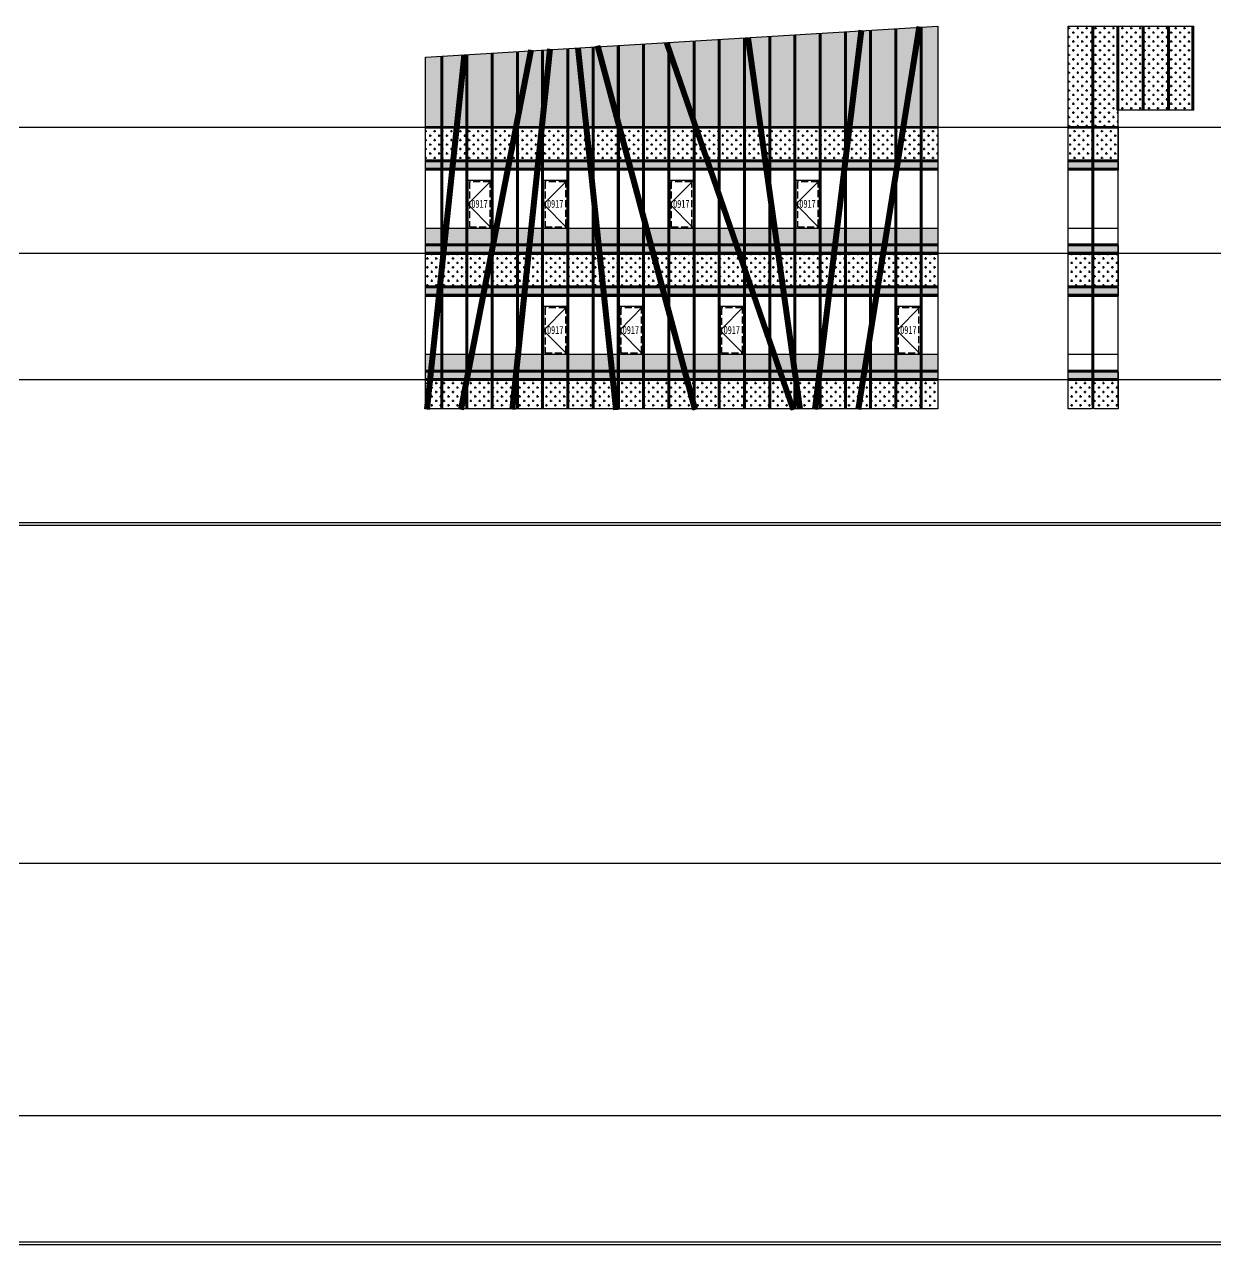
# Model space of a CAD drawing. Extents: x -483182 to 812890, y -390528 to -214858.
# Drawn here: x 110931 to 153428, y -390528 to -347006 of the extents above; entities that cross this region are included whole.
import ezdxf

# ---------------------------------------------------------------- set-up
doc = ezdxf.new("R2010")
doc.units = 0
doc.header["$LTSCALE"] = 1000
doc.header["$MEASUREMENT"] = 0
doc.linetypes.add('DASH', pattern=[0.35, 0.25, -0.1])
doc.layers.add('04-不打印_辅助线', color=165, linetype='Continuous', plot=False)
for name, color, linetype in [('05-填充_156', 156, 'Continuous'), ('05-填充_168', 168, 'Continuous'), ('05-填充_18', 18, 'Continuous'), ('05-填充_天正', 14, 'Continuous'), ('A-C_幕墙龙骨', 133, 'Continuous'), ('A-C_窗', 140, 'Continuous'), ('D-铝板', 181, 'Continuous')]:
    doc.layers.add(name, color=color, linetype=linetype)
doc.styles.get("Standard").update_dxf_attribs({"font": 'STXIHEI_0.TTF', "width": 0.75})
pattern_1 = [(0, (-32529, 317429.43), (158.75, 158.75), [79.375, -238.125]), (90, (-32489.32, 317389.74), (-158.75, 158.75), [79.375, -238.125])]
pattern_2 = [(0, (-32249, 317429.43), (158.75, 158.75), [79.375, -238.125]), (90, (-32209.32, 317389.74), (-158.75, 158.75), [79.375, -238.125])]
pattern_3 = [(0, (-32219, 317429.43), (158.75, 158.75), [79.375, -238.125]), (90, (-32179.32, 317389.74), (-158.75, 158.75), [79.375, -238.125])]
pattern_4 = [(0, (-32242, 317429.43), (158.75, 158.75), [79.375, -238.125]), (90, (-32202.32, 317389.74), (-158.75, 158.75), [79.375, -238.125])]
pattern_5 = [(50, (0, 0), (364.36934, -31.87817), [38.1, -419.1]), (355, (0, 0), (-70.48565, 382.1133), [30.48, -335.28]), (100.451, (30.36, -2.66), (293.885, 350.23338), [32.38, -356.18]), (46.1842, (0, 101.6), (542.1581, -84.08466), [57.15, -628.65]), (96.6356, (45.2, 94.6), (474.8085, 494.8511), [48.57, -534.27]), (351.184, (0, 101.6), (474.8092, 494.8502), [45.72, -502.92]), (21, (50.8, 76.2), (303.22976, -204.53104), [38.1, -419.1]), (326, (50.8, 76.2), (123.60406, 368.37593), [30.48, -335.28]), (71.4514, (76.07, 59.16), (426.83298, 163.8457), [32.38, -356.18]), (37.5, (0, 0), (6.177207, 169.110078), [0, -331.216, 0, -340.36, 0, -336.55]), (7.5, (0, 0), (133.639325, 200.36115), [0, -194.056, 0, -323.596, 0, -128.27]), (327.5, (-113.28, 0), (271.18119, -11.45749), [0, -127, 0, -396.24, 0, -525.78]), (317.5, (-164.08, 0), (296.25836, 50.85298), [0, -165.1, 0, -263.144, 0, -373.38])]

# ---------------------------------------------------------------- blocks, each defined once
blk = doc.blocks.new('*U397')
at = {"layer": '05-填充_156'}
h = blk.add_hatch(dxfattribs=at)
h.set_pattern_fill('CROSS', color=136, scale=100)
h.set_pattern_definition(pattern_1)
h.paths.add_polyline_path([(0, 5375), (560, 5375), (560, 4225), (0, 4225)])
h = blk.add_hatch(dxfattribs=at)
h.set_pattern_fill('CROSS', color=136, scale=100)
h.set_pattern_definition(pattern_1)
h.paths.add_polyline_path([(0, 875), (560, 875), (560, -150), (0, -150)])
at = {"layer": '05-填充_168'}
h = blk.add_hatch(color=256, dxfattribs=at)
h.dxf.hatch_style = 1
h.paths.add_polyline_path([(0, 5675), (560, 5675), (560, 5425), (0, 5425)])
h = blk.add_hatch(color=256, dxfattribs=at)
h.dxf.hatch_style = 1
h.paths.add_polyline_path([(0, 4175), (560, 4175), (560, 3925), (0, 3925)])
h = blk.add_hatch(color=256, dxfattribs=at)
h.dxf.hatch_style = 1
h.paths.add_polyline_path([(0, 1175), (560, 1175), (560, 925), (0, 925)])
for points in [[(0, 6300), (560, 6300)], [(0, 5725), (560, 5725)], [(0, 5675), (560, 5675)], [(0, 5675), (560, 5675)], [(0, 5425), (560, 5425)], [(0, 5375), (560, 5375)], [(0, 4225), (560, 4225)], [(0, 4175), (560, 4175)], [(0, 3925), (560, 3925)], [(0, 3875), (560, 3875)], [(0, 1800), (560, 1800)], [(0, 1225), (560, 1225)], [(0, 1175), (560, 1175)], [(0, 925), (560, 925)], [(0, 875), (560, 875)]]:
    blk.add_lwpolyline(points)
for points in [[(0, 5675), (560, 5675), (560, 5725), (0, 5725)], [(0, 5675), (560, 5675), (560, 5425), (0, 5425)], [(560, 5375), (0, 5375), (0, 5425), (560, 5425)], [(0, 5375), (560, 5375), (560, 4225), (0, 4225)], [(0, 4175), (560, 4175), (560, 4225), (0, 4225)], [(0, 4175), (560, 4175), (560, 3925), (0, 3925)], [(560, 3875), (0, 3875), (0, 3925), (560, 3925)], [(0, 1175), (560, 1175), (560, 1225), (0, 1225)], [(0, 1175), (560, 1175), (560, 925), (0, 925)], [(560, 875), (0, 875), (0, 925), (560, 925)], [(0, 875), (560, 875), (560, -150), (0, -150)]]:
    blk.add_lwpolyline(points, close=True)
blk = doc.blocks.new('*U107')
at = {"layer": '05-填充_156'}
h = blk.add_hatch(dxfattribs=at)
h.set_pattern_fill('CROSS', color=136, scale=100)
h.set_pattern_definition([(0, (-32427, 313554.43), (158.75, 158.75), [79.375, -238.125]), (90, (-32387.32, 313514.74), (-158.75, 158.75), [79.375, -238.125])])
h.paths.add_polyline_path([(0, 1500), (560, 1500), (560, 350), (0, 350)])
at = {"layer": '05-填充_168'}
h = blk.add_hatch(color=256, dxfattribs=at)
h.dxf.hatch_style = 1
h.paths.add_polyline_path([(0, 300), (560, 300), (560, 50), (0, 50)])
for points in [[(0, 1550), (560, 1550)], [(0, 1500), (560, 1500)], [(0, 350), (560, 350)], [(0, 300), (560, 300)], [(0, 50), (560, 50)], [(0, 0), (560, 0)]]:
    blk.add_lwpolyline(points)
for points in [[(560, 1500), (0, 1500), (0, 1550), (560, 1550)], [(0, 1500), (560, 1500), (560, 350), (0, 350)], [(0, 300), (560, 300), (560, 350), (0, 350)], [(0, 300), (560, 300), (560, 50), (0, 50)], [(560, 0), (0, 0), (0, 50), (560, 50)]]:
    blk.add_lwpolyline(points, close=True)
blk = doc.blocks.new('*U106')
at = {"layer": '05-填充_156'}
h = blk.add_hatch(dxfattribs=at)
h.set_pattern_fill('CROSS', color=136, scale=100)
h.set_pattern_definition([(0, (-32427, 313554.43), (158.75, 158.75), [79.375, -238.125]), (90, (-32387.32, 313514.74), (-158.75, 158.75), [79.375, -238.125])])
h.paths.add_polyline_path([(0, 1500), (560, 1500), (560, 350), (0, 350)])
at = {"layer": '05-填充_168'}
h = blk.add_hatch(color=256, dxfattribs=at)
h.dxf.hatch_style = 1
h.paths.add_polyline_path([(0, 300), (560, 300), (560, 50), (0, 50)])
for points in [[(0, 1550), (560, 1550)], [(0, 1500), (560, 1500)], [(0, 350), (560, 350)], [(0, 300), (560, 300)], [(0, 50), (560, 50)], [(0, 0), (560, 0)]]:
    blk.add_lwpolyline(points)
for points in [[(560, 1500), (0, 1500), (0, 1550), (560, 1550)], [(0, 1500), (560, 1500), (560, 350), (0, 350)], [(0, 300), (560, 300), (560, 350), (0, 350)], [(0, 300), (560, 300), (560, 50), (0, 50)], [(560, 0), (0, 0), (0, 50), (560, 50)]]:
    blk.add_lwpolyline(points, close=True)
blk = doc.blocks.new('*U31')
at = {"layer": '05-填充_156'}
h = blk.add_hatch(dxfattribs=at)
h.set_pattern_fill('CROSS', color=136, scale=100)
h.set_pattern_definition([(0, (-32147, 313554.43), (158.75, 158.75), [79.375, -238.125]), (90, (-32107.32, 313514.74), (-158.75, 158.75), [79.375, -238.125])])
h.paths.add_polyline_path([(0, 1500), (840, 1500), (840, 350), (0, 350)])
at = {"layer": '05-填充_168'}
h = blk.add_hatch(color=256, dxfattribs=at)
h.dxf.hatch_style = 1
h.paths.add_polyline_path([(0, 300), (840, 300), (840, 50), (0, 50)])
for points in [[(0, 1550), (840, 1550)], [(0, 1500), (840, 1500)], [(0, 350), (840, 350)], [(0, 300), (840, 300)], [(0, 50), (840, 50)], [(0, 0), (840, 0)]]:
    blk.add_lwpolyline(points)
for points in [[(840, 1500), (0, 1500), (0, 1550), (840, 1550)], [(0, 1500), (840, 1500), (840, 350), (0, 350)], [(0, 300), (840, 300), (840, 350), (0, 350)], [(0, 300), (840, 300), (840, 50), (0, 50)], [(840, 0), (0, 0), (0, 50), (840, 50)]]:
    blk.add_lwpolyline(points, close=True)
blk = doc.blocks.new('*U110')
at = {"layer": 'A-C_窗'}
blk.add_blockref('*U31', (-420, -775), dxfattribs=at)
blk = doc.blocks.new('*U111')
at = {"layer": 'A-C_窗', "color": 0, "linetype": 'ByBlock', "lineweight": -2, "transparency": 16777216}
for p in [(0, 0), (900, 0), (1800, 0), (2700, 0), (3600, 0), (4500, 0), (5400, 0), (6300, 0), (7200, 0), (8100, 0), (9000, 0), (9900, 0), (10800, 0), (11700, 0), (12600, 0), (13500, 0), (14400, 0), (15300, 0), (16200, 0)]:
    blk.add_blockref('*U110', p, dxfattribs=at)
blk = doc.blocks.new('*U396')
at = {"layer": '05-填充_156'}
h = blk.add_hatch(dxfattribs=at)
h.set_pattern_fill('CROSS', color=136, scale=100)
h.set_pattern_definition(pattern_2)
h.paths.add_polyline_path([(0, 5375), (840, 5375), (840, 4225), (0, 4225)])
h = blk.add_hatch(dxfattribs=at)
h.set_pattern_fill('CROSS', color=136, scale=100)
h.set_pattern_definition(pattern_2)
h.paths.add_polyline_path([(0, 875), (840, 875), (840, -150), (0, -150)])
at = {"layer": '05-填充_168'}
h = blk.add_hatch(color=256, dxfattribs=at)
h.dxf.hatch_style = 1
h.paths.add_polyline_path([(0, 5675), (840, 5675), (840, 5425), (0, 5425)])
h = blk.add_hatch(color=256, dxfattribs=at)
h.dxf.hatch_style = 1
h.paths.add_polyline_path([(0, 4175), (840, 4175), (840, 3925), (0, 3925)])
h = blk.add_hatch(color=256, dxfattribs=at)
h.dxf.hatch_style = 1
h.paths.add_polyline_path([(0, 1175), (840, 1175), (840, 925), (0, 925)])
for points in [[(0, 6300), (840, 6300)], [(0, 5725), (840, 5725)], [(0, 5675), (840, 5675)], [(0, 5675), (840, 5675)], [(0, 5425), (840, 5425)], [(0, 5375), (840, 5375)], [(0, 4225), (840, 4225)], [(0, 4175), (840, 4175)], [(0, 3925), (840, 3925)], [(0, 3875), (840, 3875)], [(0, 1800), (840, 1800)], [(0, 1225), (840, 1225)], [(0, 1175), (840, 1175)], [(0, 925), (840, 925)], [(0, 875), (840, 875)]]:
    blk.add_lwpolyline(points)
for points in [[(0, 5675), (840, 5675), (840, 5725), (0, 5725)], [(0, 5675), (840, 5675), (840, 5425), (0, 5425)], [(840, 5375), (0, 5375), (0, 5425), (840, 5425)], [(0, 5375), (840, 5375), (840, 4225), (0, 4225)], [(0, 4175), (840, 4175), (840, 4225), (0, 4225)], [(0, 4175), (840, 4175), (840, 3925), (0, 3925)], [(840, 3875), (0, 3875), (0, 3925), (840, 3925)], [(0, 1175), (840, 1175), (840, 1225), (0, 1225)], [(0, 1175), (840, 1175), (840, 925), (0, 925)], [(840, 875), (0, 875), (0, 925), (840, 925)], [(0, 875), (840, 875), (840, -150), (0, -150)]]:
    blk.add_lwpolyline(points, close=True)
blk = doc.blocks.new('*U112')
at = {"layer": 'A-C_窗'}
blk.add_blockref('*U396', (-420, -3150), dxfattribs=at)
blk = doc.blocks.new('*U113')
at = {"layer": 'A-C_窗', "color": 0, "linetype": 'ByBlock', "lineweight": -2, "transparency": 16777216}
for p in [(0, 0), (900, 0), (1800, 0), (2700, 0), (3600, 0), (4500, 0), (5400, 0), (6300, 0), (7200, 0), (8100, 0), (9000, 0), (9900, 0), (10800, 0), (11700, 0), (12600, 0), (13500, 0), (14400, 0), (15300, 0), (16200, 0)]:
    blk.add_blockref('*U112', p, dxfattribs=at)
blk = doc.blocks.new('*U417')
blk.add_lwpolyline([(78, 0), (-78, 0), (-78, 12704), (78, 12704)], close=True)
at = {"layer": '05-填充_18', "const_width": 155}
blk.add_lwpolyline([(0, 0), (0, 12704)], dxfattribs=at)
blk = doc.blocks.new('*U418')
blk.add_lwpolyline([(78, 0), (-78, 0), (-78, 13049), (78, 13049)], close=True)
at = {"layer": '05-填充_18', "const_width": 155}
blk.add_lwpolyline([(0, 0), (0, 13049)], dxfattribs=at)
blk = doc.blocks.new('*U419')
blk.add_lwpolyline([(78, 0), (-78, 0), (-78, 12909), (78, 12909)], close=True)
at = {"layer": '05-填充_18', "const_width": 155}
blk.add_lwpolyline([(0, 0), (0, 12909)], dxfattribs=at)
blk = doc.blocks.new('*U420')
blk.add_lwpolyline([(78, 0), (-78, 0), (-78, 12973), (78, 12973)], close=True)
at = {"layer": '05-填充_18', "const_width": 155}
blk.add_lwpolyline([(0, 0), (0, 12973)], dxfattribs=at)
blk = doc.blocks.new('*U422')
blk.add_lwpolyline([(78, 0), (-78, 0), (-78, 13826), (78, 13826)], close=True)
at = {"layer": '05-填充_18', "const_width": 155}
blk.add_lwpolyline([(0, 0), (0, 13826)], dxfattribs=at)
blk = doc.blocks.new('*U423')
blk.add_lwpolyline([(78, 0), (-78, 0), (-78, 13369), (78, 13369)], close=True)
at = {"layer": '05-填充_18', "const_width": 155}
blk.add_lwpolyline([(0, 0), (0, 13369)], dxfattribs=at)
blk = doc.blocks.new('*U424')
blk.add_lwpolyline([(78, 0), (-78, 0), (-78, 13612), (78, 13612)], close=True)
at = {"layer": '05-填充_18', "const_width": 155}
blk.add_lwpolyline([(0, 0), (0, 13612)], dxfattribs=at)
blk = doc.blocks.new('*U425')
blk.add_lwpolyline([(78, 0), (-78, 0), (-78, 13809), (78, 13809)], close=True)
at = {"layer": '05-填充_18', "const_width": 155}
blk.add_lwpolyline([(0, 0), (0, 13809)], dxfattribs=at)
blk = doc.blocks.new('*U421')
blk.add_lwpolyline([(78, 0), (-78, 0), (-78, 13420), (78, 13420)], close=True)
at = {"layer": '05-填充_18', "const_width": 155}
blk.add_lwpolyline([(0, 0), (0, 13420)], dxfattribs=at)
blk = doc.blocks.new('uytdiyuf')
at = {"layer": 'D-铝板'}
for name, p, rotation in [('*U425', (-2829, -162), 350.9696252238147), ('*U423', (-4915, -153), 7.999999999999996), ('*U424', (-4383, -161), 353), ('*U418', (-17005, -165), 349), ('*U419', (-15178, -158), 353.9999999999998), ('*U420', (-11477, -178), 6.00000000000019), ('*U421', (-8661, -170), 14.99884854727741), ('*U422', (-5162, -175), 19.00000000000013), ('*U417', (-18219, -158), 353.9999999999999)]:
    blk.add_blockref(name, p, dxfattribs=dict(at, rotation=rotation))
blk = doc.blocks.new('*U722')
blk.add_lwpolyline([(0, 0), (840, 0), (840, 1700), (0, 1700)], close=True)
blk.add_lwpolyline([(840, 1700), (0, 850), (840, 0)])
at = {"linetype": 'DASH'}
blk.add_lwpolyline([(50, 50), (790, 50), (790, 1650), (50, 1650)], close=True, dxfattribs=at)
at = {"layer": '04-不打印_辅助线', "width": 0.75}
blk.add_text('0917', height=285.4, dxfattribs=at).set_placement((121, 723))
blk = doc.blocks.new('jhtdjkuyk')
at = {"layer": '05-填充_156'}
h = blk.add_hatch(dxfattribs=at)
h.set_pattern_fill('CROSS', color=136, scale=100)
h.set_pattern_definition([(0, (-146960.5, 360570.43), (158.75, 158.75), [79.375, -238.125]), (90, (-146920.81, 360530.74), (-158.75, 158.75), [79.375, -238.125])])
h.paths.add_polyline_path([(-17720, 12434), (-18280, 12400), (-18280, 9925), (-17720, 9925)])
h.paths.add_polyline_path([(-17660, 9925), (-16820, 9925), (-16820, 12488), (-17660, 12437)])
h.paths.add_polyline_path([(-15920, 12542), (-16760, 12491), (-16760, 9925), (-15920, 9925)])
h.paths.add_polyline_path([(-15020, 12596), (-15860, 12546), (-15860, 9925), (-15020, 9925)])
h.paths.add_polyline_path([(-14960, 9925), (-14120, 9925), (-14120, 12650), (-14960, 12600)])
h.paths.add_polyline_path([(-14060, 9925), (-13220, 9925), (-13220, 12704), (-14060, 12654)])
h.paths.add_polyline_path([(-13160, 9925), (-12320, 9925), (-12320, 12759), (-13160, 12708)])
h.paths.add_polyline_path([(-12260, 9925), (-11420, 9925), (-11420, 12813), (-12260, 12762)])
h.paths.add_polyline_path([(-11360, 9925), (-10520, 9925), (-10520, 12867), (-11360, 12816)])
h.paths.add_polyline_path([(-10460, 9925), (-9620, 9925), (-9620, 12921), (-10460, 12871)])
h.paths.add_polyline_path([(-9560, 9925), (-8720, 9925), (-8720, 12975), (-9560, 12925)])
h.paths.add_polyline_path([(-7820, 13029), (-8660, 12979), (-8660, 9925), (-7820, 9925)])
h.paths.add_polyline_path([(-6920, 13084), (-7760, 13033), (-7760, 9925), (-6920, 9925)])
h.paths.add_polyline_path([(-6860, 9925), (-6020, 9925), (-6020, 13138), (-6860, 13087)])
h.paths.add_polyline_path([(-5120, 13192), (-5960, 13141), (-5960, 9925), (-5120, 9925)])
h.paths.add_polyline_path([(-5060, 9925), (-4220, 9925), (-4220, 13246), (-5060, 13196)])
h.paths.add_polyline_path([(-4160, 9925), (-3320, 9925), (-3320, 13300), (-4160, 13250)])
h.paths.add_polyline_path([(-3260, 9925), (-2420, 9925), (-2420, 13354), (-3260, 13304)])
h.paths.add_polyline_path([(-2360, 9925), (-1520, 9925), (-1520, 13409), (-2360, 13358)])
h.paths.add_polyline_path([(-1460, 9925), (-620, 9925), (-620, 13463), (-1460, 13412)])
h.paths.add_polyline_path([(-560, 9925), (0, 9925), (0, 13500), (-560, 13466)])
at = {"layer": '05-填充_18', "const_width": 60}
for points in [[(-590, -150), (-590, 13464)], [(-7790, -150), (-7790, 13031)], [(-6890, -150), (-6890, 13085)], [(-5990, -150), (-5990, 13140)], [(-5090, -150), (-5090, 13194)], [(-4190, -150), (-4190, 13248)], [(-3290, -150), (-3290, 13302)], [(-2390, -150), (-2390, 13356)], [(-1490, -150), (-1490, 13410)], [(-14990, -150), (-14990, 12598)], [(-14090, -150), (-14090, 12652)], [(-13190, -150), (-13190, 12706)], [(-12290, -150), (-12290, 12760)], [(-11390, -150), (-11390, 12815)], [(-10490, -150), (-10490, 12869)], [(-9590, -150), (-9590, 12923)], [(-8690, -150), (-8690, 12977)], [(-17690, -150), (-17690, 12436)], [(-16790, -150), (-16790, 12490)], [(-15890, -150), (-15890, 12544)]]:
    blk.add_lwpolyline(points, dxfattribs=at)
at = {"layer": 'A-C_幕墙龙骨'}
for points in [[(-6920, -150), (-6920, 13084)], [(-6860, -150), (-6860, 13087)], [(-6020, -150), (-6020, 13138)], [(-5960, -150), (-5960, 13141)], [(-5120, -150), (-5120, 13192)], [(-5060, -150), (-5060, 13196)], [(-4220, -150), (-4220, 13246)], [(-4160, -150), (-4160, 13250)], [(-3320, -150), (-3320, 13300)], [(-3260, -150), (-3260, 13304)], [(-2420, -150), (-2420, 13354)], [(-2360, -150), (-2360, 13358)], [(-1520, -150), (-1520, 13409)], [(-1460, -150), (-1460, 13412)], [(-620, -150), (-620, 13463)], [(-560, -150), (-560, 13466)], [(-14120, -150), (-14120, 12650)], [(-14060, -150), (-14060, 12654)], [(-13220, -150), (-13220, 12704)], [(-13160, -150), (-13160, 12708)], [(-12320, -150), (-12320, 12759)], [(-12260, -150), (-12260, 12762)], [(-11420, -150), (-11420, 12813)], [(-11360, -150), (-11360, 12816)], [(-10520, -150), (-10520, 12867)], [(-10460, -150), (-10460, 12871)], [(-9620, -150), (-9620, 12921)], [(-9560, -150), (-9560, 12925)], [(-8720, -150), (-8720, 12975)], [(-8660, -150), (-8660, 12979)], [(-7820, -150), (-7820, 13029)], [(-7760, -150), (-7760, 13033)], [(-17720, -150), (-17720, 12434)], [(-17660, -150), (-17660, 12437)], [(-16820, -150), (-16820, 12488)], [(-16760, -150), (-16760, 12491)], [(-15920, -150), (-15920, 12542)], [(-15860, -150), (-15860, 12546)], [(-15020, -150), (-15020, 12596)], [(-14960, -150), (-14960, 12600)]]:
    blk.add_lwpolyline(points, dxfattribs=at)
at = {"layer": 'A-C_窗'}
blk.add_lwpolyline([(-18280, 12400), (0, 13500), (0, -150), (-18280, -150)], close=True, dxfattribs=at)
for name, p in [('*U107', (-18280, 8375)), ('*U111', (-17240, 9150)), ('*U106', (-560, 8375)), ('*U722', (-16760, 6300)), ('*U722', (-14060, 6300)), ('*U722', (-9560, 6300)), ('*U722', (-5060, 6300)), ('*U397', (-18280, 0)), ('*U113', (-17240, 3150)), ('*U397', (-560, 0)), ('*U722', (-14060, 1800)), ('*U722', (-11360, 1800)), ('*U722', (-7760, 1800)), ('*U722', (-1460, 1800))]:
    blk.add_blockref(name, p, dxfattribs=at)
at = {"layer": 'D-铝板'}
blk.add_blockref('uytdiyuf', (0, 0), dxfattribs=at)
blk = doc.blocks.new('*U399')
at = {"layer": '05-填充_156'}
h = blk.add_hatch(dxfattribs=at)
h.set_pattern_fill('CROSS', color=136, scale=100)
h.set_pattern_definition(pattern_3)
h.paths.add_polyline_path([(0, 5375), (870, 5375), (870, 4225), (0, 4225)])
h = blk.add_hatch(dxfattribs=at)
h.set_pattern_fill('CROSS', color=136, scale=100)
h.set_pattern_definition(pattern_3)
h.paths.add_polyline_path([(0, 875), (870, 875), (870, -150), (0, -150)])
at = {"layer": '05-填充_168'}
h = blk.add_hatch(color=256, dxfattribs=at)
h.dxf.hatch_style = 1
h.paths.add_polyline_path([(0, 5675), (870, 5675), (870, 5425), (0, 5425)])
h = blk.add_hatch(color=256, dxfattribs=at)
h.dxf.hatch_style = 1
h.paths.add_polyline_path([(0, 4175), (870, 4175), (870, 3925), (0, 3925)])
h = blk.add_hatch(color=256, dxfattribs=at)
h.dxf.hatch_style = 1
h.paths.add_polyline_path([(0, 1175), (870, 1175), (870, 925), (0, 925)])
for points in [[(0, 6300), (870, 6300)], [(0, 5725), (870, 5725)], [(0, 5675), (870, 5675)], [(0, 5675), (870, 5675)], [(0, 5425), (870, 5425)], [(0, 5375), (870, 5375)], [(0, 4225), (870, 4225)], [(0, 4175), (870, 4175)], [(0, 3925), (870, 3925)], [(0, 3875), (870, 3875)], [(0, 1800), (870, 1800)], [(0, 1225), (870, 1225)], [(0, 1175), (870, 1175)], [(0, 925), (870, 925)], [(0, 875), (870, 875)]]:
    blk.add_lwpolyline(points)
for points in [[(0, 5675), (870, 5675), (870, 5725), (0, 5725)], [(0, 5675), (870, 5675), (870, 5425), (0, 5425)], [(870, 5375), (0, 5375), (0, 5425), (870, 5425)], [(0, 5375), (870, 5375), (870, 4225), (0, 4225)], [(0, 4175), (870, 4175), (870, 4225), (0, 4225)], [(0, 4175), (870, 4175), (870, 3925), (0, 3925)], [(870, 3875), (0, 3875), (0, 3925), (870, 3925)], [(0, 1175), (870, 1175), (870, 1225), (0, 1225)], [(0, 1175), (870, 1175), (870, 925), (0, 925)], [(870, 875), (0, 875), (0, 925), (870, 925)], [(0, 875), (870, 875), (870, -150), (0, -150)]]:
    blk.add_lwpolyline(points, close=True)
blk = doc.blocks.new('*U115')
at = {"layer": '05-填充_156'}
h = blk.add_hatch(dxfattribs=at)
h.set_pattern_fill('CROSS', color=136, scale=100)
h.set_pattern_definition([(0, (-32117, 313554.43), (158.75, 158.75), [79.375, -238.125]), (90, (-32077.32, 313514.74), (-158.75, 158.75), [79.375, -238.125])])
h.paths.add_polyline_path([(0, 1500), (870, 1500), (870, 350), (0, 350)])
at = {"layer": '05-填充_168'}
h = blk.add_hatch(color=256, dxfattribs=at)
h.dxf.hatch_style = 1
h.paths.add_polyline_path([(0, 300), (870, 300), (870, 50), (0, 50)])
for points in [[(0, 1550), (870, 1550)], [(0, 1500), (870, 1500)], [(0, 350), (870, 350)], [(0, 300), (870, 300)], [(0, 50), (870, 50)], [(0, 0), (870, 0)]]:
    blk.add_lwpolyline(points)
for points in [[(870, 1500), (0, 1500), (0, 1550), (870, 1550)], [(0, 1500), (870, 1500), (870, 350), (0, 350)], [(0, 300), (870, 300), (870, 350), (0, 350)], [(0, 300), (870, 300), (870, 50), (0, 50)], [(870, 0), (0, 0), (0, 50), (870, 50)]]:
    blk.add_lwpolyline(points, close=True)
blk = doc.blocks.new('*U398')
at = {"layer": '05-填充_156'}
h = blk.add_hatch(dxfattribs=at)
h.set_pattern_fill('CROSS', color=136, scale=100)
h.set_pattern_definition(pattern_4)
h.paths.add_polyline_path([(0, 5375), (847, 5375), (847, 4225), (0, 4225)])
h = blk.add_hatch(dxfattribs=at)
h.set_pattern_fill('CROSS', color=136, scale=100)
h.set_pattern_definition(pattern_4)
h.paths.add_polyline_path([(0, 875), (847, 875), (847, -150), (0, -150)])
at = {"layer": '05-填充_168'}
h = blk.add_hatch(color=256, dxfattribs=at)
h.dxf.hatch_style = 1
h.paths.add_polyline_path([(0, 5675), (847, 5675), (847, 5425), (0, 5425)])
h = blk.add_hatch(color=256, dxfattribs=at)
h.dxf.hatch_style = 1
h.paths.add_polyline_path([(0, 4175), (847, 4175), (847, 3925), (0, 3925)])
h = blk.add_hatch(color=256, dxfattribs=at)
h.dxf.hatch_style = 1
h.paths.add_polyline_path([(0, 1175), (847, 1175), (847, 925), (0, 925)])
for points in [[(0, 6300), (847, 6300)], [(0, 5725), (847, 5725)], [(0, 5675), (847, 5675)], [(0, 5675), (847, 5675)], [(0, 5425), (847, 5425)], [(0, 5375), (847, 5375)], [(0, 4225), (847, 4225)], [(0, 4175), (847, 4175)], [(0, 3925), (847, 3925)], [(0, 3875), (847, 3875)], [(0, 1800), (847, 1800)], [(0, 1225), (847, 1225)], [(0, 1175), (847, 1175)], [(0, 925), (847, 925)], [(0, 875), (847, 875)]]:
    blk.add_lwpolyline(points)
for points in [[(0, 5675), (847, 5675), (847, 5725), (0, 5725)], [(0, 5675), (847, 5675), (847, 5425), (0, 5425)], [(847, 5375), (0, 5375), (0, 5425), (847, 5425)], [(0, 5375), (847, 5375), (847, 4225), (0, 4225)], [(0, 4175), (847, 4175), (847, 4225), (0, 4225)], [(0, 4175), (847, 4175), (847, 3925), (0, 3925)], [(847, 3875), (0, 3875), (0, 3925), (847, 3925)], [(0, 1175), (847, 1175), (847, 1225), (0, 1225)], [(0, 1175), (847, 1175), (847, 925), (0, 925)], [(847, 875), (0, 875), (0, 925), (847, 925)], [(0, 875), (847, 875), (847, -150), (0, -150)]]:
    blk.add_lwpolyline(points, close=True)
blk = doc.blocks.new('*U114')
at = {"layer": '05-填充_156'}
h = blk.add_hatch(dxfattribs=at)
h.set_pattern_fill('CROSS', color=136, scale=100)
h.set_pattern_definition([(0, (-32140, 313554.43), (158.75, 158.75), [79.375, -238.125]), (90, (-32100.32, 313514.74), (-158.75, 158.75), [79.375, -238.125])])
h.paths.add_polyline_path([(0, 1500), (847, 1500), (847, 350), (0, 350)])
at = {"layer": '05-填充_168'}
h = blk.add_hatch(color=256, dxfattribs=at)
h.dxf.hatch_style = 1
h.paths.add_polyline_path([(0, 300), (847, 300), (847, 50), (0, 50)])
for points in [[(0, 1550), (847, 1550)], [(0, 1500), (847, 1500)], [(0, 350), (847, 350)], [(0, 300), (847, 300)], [(0, 50), (847, 50)], [(0, 0), (847, 0)]]:
    blk.add_lwpolyline(points)
for points in [[(847, 1500), (0, 1500), (0, 1550), (847, 1550)], [(0, 1500), (847, 1500), (847, 350), (0, 350)], [(0, 300), (847, 300), (847, 350), (0, 350)], [(0, 300), (847, 300), (847, 50), (0, 50)], [(847, 0), (0, 0), (0, 50), (847, 50)]]:
    blk.add_lwpolyline(points, close=True)
blk = doc.blocks.new('jsyhkuk')
at = {"layer": '05-填充_156'}
h = blk.add_hatch(dxfattribs=at)
h.set_pattern_fill('CROSS', color=136, scale=100)
h.set_pattern_definition([(0, (-150928, 360570.43), (158.75, 158.75), [79.375, -238.125]), (90, (-150888.31, 360530.74), (-158.75, 158.75), [79.375, -238.125])])
h.paths.add_polyline_path([(847, 13500), (0, 13500), (0, 9925), (847, 9925)])
h.paths.add_polyline_path([(907, 9925), (1777, 9925), (1777, 10500), (1747, 10500), (1747, 13500), (907, 13500)])
h.paths.add_polyline_path([(1807, 10500), (2647, 10500), (2647, 13500), (1807, 13500)])
h.paths.add_polyline_path([(2707, 10500), (3547, 10500), (3547, 13500), (2707, 13500)])
h.paths.add_polyline_path([(3607, 10500), (4417, 10500), (4417, 13500), (3607, 13500)])
at = {"layer": '05-填充_18', "const_width": 60}
for points in [[(877, 0), (877, 13500)], [(1777, 10500), (1777, 13500)], [(2677, 10500), (2677, 13500)], [(3577, 10500), (3577, 13500)], [(4447, 10500), (4447, 13500)]]:
    blk.add_lwpolyline(points, dxfattribs=at)
at = {"layer": 'A-C_幕墙龙骨'}
for p, q in [((847, 0), (847, 13500)), ((907, 0), (907, 13500))]:
    blk.add_line(p, q, dxfattribs=at)
for points in [[(1747, 10500), (1747, 13500)], [(1807, 10500), (1807, 13500)], [(2647, 10500), (2647, 13500)], [(2707, 10500), (2707, 13500)], [(3547, 10500), (3547, 13500)], [(3607, 10500), (3607, 13500)], [(4417, 10500), (4417, 13500)], [(4477, 10500), (4477, 13500)]]:
    blk.add_lwpolyline(points, dxfattribs=at)
at = {"layer": 'A-C_窗'}
for p, q in [((0, 0), (0, 13500)), ((0, 13500), (4477, 13500)), ((4477, 10500), (4477, 13500)), ((4477, 10500), (1747, 10500)), ((1777, 0), (1777, 10500))]:
    blk.add_line(p, q, dxfattribs=at)
for name, p in [('*U114', (0, 8375)), ('*U115', (907, 8375)), ('*U398', (0, 0)), ('*U399', (907, 0))]:
    blk.add_blockref(name, p, dxfattribs=at)

msp = doc.modelspace()

# ---------------------------------------------------------------- hatches: boundary and pattern name
at = {"layer": '05-填充_天正'}
h = msp.add_hatch(dxfattribs=at)
h.set_pattern_fill('AR-CONC', color=256, scale=200)
h.set_pattern_definition(pattern_5)
h.paths.add_polyline_path([(125796.5, -354270.4), (125236.5, -354270.4), (125236.5, -354845.4), (125796.5, -354845.4)])
h.paths.add_polyline_path([(126696.5, -354270.4), (126054.5, -354270.4), (125994.1, -354845.4), (126696.5, -354845.4)])
h.paths.add_polyline_path([(127596.5, -354270.4), (126756.5, -354270.4), (126756.5, -354845.4), (127577.8, -354845.4), (127596.5, -354749.3)])
h.paths.add_polyline_path([(128496.5, -354270.4), (127847.5, -354270.4), (127735.7, -354845.4), (128496.5, -354845.4)])
h.paths.add_polyline_path([(128938.9, -354270.4), (128556.5, -354270.4), (128556.5, -354845.4), (128878.5, -354845.4)])
h.paths.add_polyline_path([(129396.5, -354270.4), (129094.8, -354270.4), (129034.4, -354845.4), (129396.5, -354845.4)])
h.paths.add_polyline_path([(130296.5, -354270.4), (129456.5, -354270.4), (129456.5, -354845.4), (130296.5, -354845.4)])
h.paths.add_polyline_path([(131196.5, -354270.4), (130356.5, -354270.4), (130356.5, -354845.4), (131196.5, -354845.4)])
h.paths.add_polyline_path([(131340.9, -354845.4), (131280.5, -354270.4), (131256.5, -354270.4), (131256.5, -354845.4)])
h.paths.add_polyline_path([(132096.5, -354270.4), (131436.3, -354270.4), (131496.8, -354845.4), (132096.5, -354845.4)])
h.paths.add_polyline_path([(132996.5, -354270.4), (132156.5, -354270.4), (132156.5, -354845.4), (132996.5, -354845.4)])
h.paths.add_polyline_path([(133196.2, -354845.4), (133056.5, -354323.9), (133056.5, -354845.4)])
h.paths.add_polyline_path([(133896.5, -354270.4), (133202.6, -354270.4), (133356.7, -354845.4), (133896.5, -354845.4)])
h.paths.add_polyline_path([(134796.5, -354270.4), (133956.5, -354270.4), (133956.5, -354845.4), (134796.5, -354845.4)])
h.paths.add_polyline_path([(135696.5, -354270.4), (134856.5, -354270.4), (134856.5, -354845.4), (135696.5, -354845.4)])
h.paths.add_polyline_path([(136043, -354270.4), (135756.5, -354270.4), (135756.5, -354845.4), (136241, -354845.4)])
h.paths.add_polyline_path([(136596.5, -354270.4), (136207, -354270.4), (136404.9, -354845.4), (136596.5, -354845.4)])
h.paths.add_polyline_path([(137496.5, -354270.4), (136656.5, -354270.4), (136656.5, -354845.4), (137496.5, -354845.4)])
h.paths.add_polyline_path([(137697.4, -354845.4), (137616.6, -354270.4), (137556.5, -354270.4), (137556.5, -354845.4)])
h.paths.add_polyline_path([(138396.5, -354270.4), (137773.1, -354270.4), (137853.9, -354845.4), (138396.5, -354845.4)])
h.paths.add_polyline_path([(139296.5, -354270.4), (138456.5, -354270.4), (138456.5, -354845.4), (139296.5, -354845.4)])
h.paths.add_polyline_path([(139849.2, -354270.4), (139356.5, -354270.4), (139356.5, -354845.4), (139776.5, -354845.4)])
h.paths.add_polyline_path([(140196.5, -354270.4), (140005.3, -354270.4), (139934.7, -354845.4), (140196.5, -354845.4)])
h.paths.add_polyline_path([(140256.5, -354270.4), (141096.5, -354270.4), (141096.5, -354845.4), (140256.5, -354845.4)])
h.paths.add_polyline_path([(143516.5, -354270.4), (142956.5, -354270.4), (142956.5, -354845.4), (143516.5, -354845.4)])
h.paths.add_polyline_path([(142056.5, -354270.4), (142896.5, -354270.4), (142896.5, -354845.4), (142056.5, -354845.4)])
h.paths.add_polyline_path([(141636, -354270.4), (141156.5, -354270.4), (141156.5, -354845.4), (141544.6, -354845.4)])
h.paths.add_polyline_path([(141996.5, -354270.4), (141792.9, -354270.4), (141701.5, -354845.4), (141996.5, -354845.4)])
h = msp.add_hatch(dxfattribs=at)
h.set_pattern_fill('AR-CONC', color=256, scale=200)
h.set_pattern_definition(pattern_5)
h.paths.add_polyline_path([(142956.5, -358770.4), (143516.5, -358770.4), (143516.5, -359345.4), (142956.5, -359345.4)])
h.paths.add_polyline_path([(142056.5, -358770.4), (142896.5, -358770.4), (142896.5, -359345.4), (142056.5, -359345.4)])
h.paths.add_polyline_path([(141156.5, -358770.4), (141996.5, -358770.4), (141996.5, -359345.4), (141156.5, -359345.4)])
h.paths.add_polyline_path([(141096.5, -358770.4), (141077.7, -358770.4), (140986.4, -359345.4), (141096.5, -359345.4)])
h.paths.add_polyline_path([(140256.5, -358770.4), (140920.8, -358770.4), (140829.4, -359345.4), (140256.5, -359345.4)])
h.paths.add_polyline_path([(140196.5, -358770.4), (139452.8, -358770.4), (139382.2, -359345.4), (140196.5, -359345.4)])
h.paths.add_polyline_path([(138456.5, -358770.4), (139296.5, -358770.4), (139226, -359345.4), (138486.3, -359345.4), (138456.5, -359133.2)])
h.paths.add_polyline_path([(137756.4, -358770.4), (138249, -358770.4), (138329.8, -359345.4), (137954.4, -359345.4)])
h.paths.add_polyline_path([(137592.5, -358770.4), (137556.5, -358770.4), (137556.5, -359345.4), (137790.5, -359345.4)])
h.paths.add_polyline_path([(136656.5, -358770.4), (137496.5, -358770.4), (137496.5, -359345.4), (136656.5, -359345.4)])
h.paths.add_polyline_path([(135756.5, -358770.4), (136596.5, -358770.4), (136596.5, -359345.4), (135756.5, -359345.4)])
h.paths.add_polyline_path([(134856.5, -358770.4), (135696.5, -358770.4), (135696.5, -359345.4), (134856.5, -359345.4)])
h.paths.add_polyline_path([(134408.3, -358770.4), (134796.5, -358770.4), (134796.5, -359345.4), (134561, -359345.4)])
h.paths.add_polyline_path([(133956.5, -358770.4), (134247.9, -358770.4), (134401.9, -359345.4), (133956.5, -359345.4)])
h.paths.add_polyline_path([(133056.5, -358770.4), (133896.5, -358770.4), (133896.5, -359345.4), (133056.5, -359345.4)])
h.paths.add_polyline_path([(132156.5, -358770.4), (132996.5, -358770.4), (132996.5, -359345.4), (132156.5, -359345.4)])
h.paths.add_polyline_path([(131909.3, -358770.4), (132096.5, -358770.4), (132096.5, -359345.4), (131969.7, -359345.4)])
h.paths.add_polyline_path([(131753.5, -358770.4), (131256.5, -358770.4), (131256.5, -359345.4), (131813.9, -359345.4)])
h.paths.add_polyline_path([(130356.5, -358770.4), (131196.5, -358770.4), (131196.5, -359345.4), (130356.5, -359345.4)])
h.paths.add_polyline_path([(129456.5, -358770.4), (130296.5, -358770.4), (130296.5, -359345.4), (129456.5, -359345.4)])
h.paths.add_polyline_path([(128621.8, -358770.4), (129396.5, -358770.4), (129396.5, -359345.4), (128556.5, -359345.4)])
h.paths.add_polyline_path([(127656.5, -358770.4), (128466, -358770.4), (128405.5, -359345.4), (127656.5, -359345.4)])
h.paths.add_polyline_path([(126814.9, -358770.4), (126756.5, -358770.4), (126756.5, -359070.7)])
h.paths.add_polyline_path([(126972.8, -358770.4), (126861, -359345.4), (127596.5, -359345.4), (127596.5, -358770.4)])
h.paths.add_polyline_path([(125856.5, -359345.4), (125856.5, -358770.4), (126696.5, -358770.4), (126696.5, -359345.4)])
h.paths.add_polyline_path([(125521.1, -359345.4), (125581.5, -358770.4), (125796.5, -358770.4), (125796.5, -359345.4)])
h.paths.add_polyline_path([(125365.3, -359345.4), (125425.7, -358770.4), (125236.5, -358770.4), (125236.5, -359345.4)])

# ---------------------------------------------------------------- linework, layer by layer
at = {"layer": '04-不打印_辅助线'}
for points in [[(-29082.7, -350670.4), (480719.6, -350670.4)], [(-29082.7, -355170.4), (480719.6, -355170.4)], [(-29082.7, -359670.4), (480719.6, -359670.4)], [(-29082.7, -364770.4), (480719.6, -364770.4)], [(-29082.7, -364870.4), (480719.6, -364870.4)], [(-29082.7, -376928.4), (480719.6, -376928.4)], [(-29082.7, -385928.4), (480719.6, -385928.4)], [(-29082.7, -390428.4), (480719.6, -390428.4)], [(-29082.7, -390528.4), (480719.6, -390528.4)]]:
    msp.add_lwpolyline(points, dxfattribs=at)

# ---------------------------------------------------------------- block references
at = {"layer": 'A-C_窗'}
for name, p in [('jhtdjkuyk', (143516.5, -360570.4)), ('jsyhkuk', (148173, -360570.4))]:
    msp.add_blockref(name, p, dxfattribs=at)

doc.saveas('drawing.dxf')
